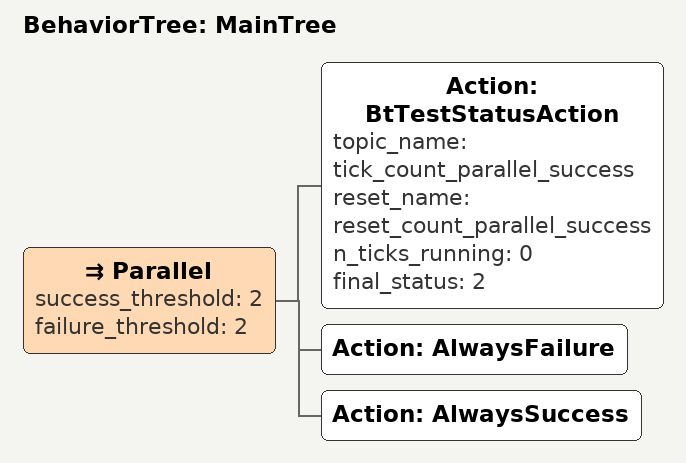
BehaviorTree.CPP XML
<root BTCPP_format="4" >
    <BehaviorTree ID="MainTree">
        <Parallel success_threshold="2" failure_threshold="2">
            <Action ID="BtTestStatusAction" topic_name="tick_count_parallel_success" reset_name="reset_count_parallel_success" n_ticks_running="0" final_status="2" />
            <Action ID="AlwaysFailure" />
            <Action ID="AlwaysSuccess" />
        </Parallel>
    </BehaviorTree>
</root>
